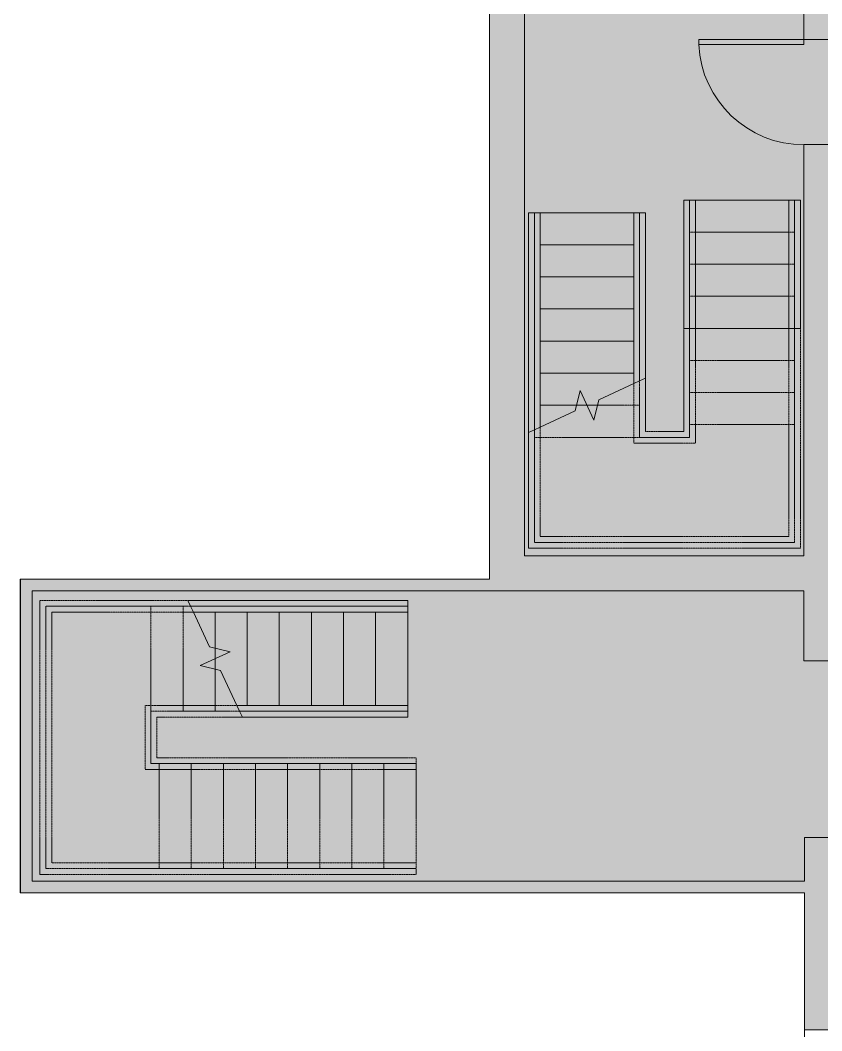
# Model space of a CAD drawing. Header units: inches. Extents: x -674 to 803, y -349 to 915.
# Drawn here: x -673.7 to -399.1, y 114.1 to 460.5 of the extents above; entities that cross this region are included whole.
import ezdxf

# ---------------------------------------------------------------- set-up
doc = ezdxf.new("R2010")
doc.units = ezdxf.units.IN
doc.header["$MEASUREMENT"] = 0
doc.linetypes.add('Overhead 1_16_', pattern=[0.101562, 0.0625, -0.039062])
for name, color, linetype, lineweight in [('A-DETL-GENF', 92, 'Continuous', 9), ('A-DETL-THIN', 151, 'Continuous', 9), ('A-DOOR', 31, 'Continuous', 13), ('A-FLOR', 192, 'Continuous', 13), ('A-FLOR-HRAL', 11, 'Continuous', 13), ('A-FLOR-HRAL-MBND', 5, 'Continuous', 13), ('A-WALL', 113, 'Continuous', 13), ('A-WALL-PATT', 111, 'Continuous', 13), ('S-STRS', 31, 'Continuous', 13), ('S-STRS-MBND', 31, 'Continuous', 13)]:
    doc.layers.add(name, color=color, linetype=linetype, lineweight=lineweight)

# ---------------------------------------------------------------- blocks, each defined once
blk = doc.blocks.new('Single-Flush - 36_ x 84_-1534731-New Construction - Tel_Data_Elec Plan')
at = {"layer": 'A-DOOR', "color": 7, "lineweight": 20}
for p, q in [((16.25, 6), (16.25, 42.02)), ((18, 42.02), (16.25, 42.02)), ((18, 6), (18, 42.02)), ((18, 6), (16.25, 6))]:
    blk.add_line(p, q, dxfattribs=at)
at = {"layer": 'A-DOOR', "lineweight": 9}
blk.add_arc((18, 6), 36.07, 92.7812, 180, dxfattribs=at)
blk = doc.blocks.new('Railing - Railing-1570599-New Construction - Tel_Data_Elec Plan')
at = {"layer": 'A-FLOR-HRAL', "lineweight": 9}
for p, q in [((-615.33, 259.65), (-614.4, 257.65)), ((-540.94, 259.65), (-615.33, 259.65)), ((-540.94, 257.65), (-614.4, 257.65)), ((-540.94, 259.65), (-540.94, 257.65))]:
    blk.add_line(p, q, dxfattribs=at)
at = {"layer": 'A-FLOR-HRAL-MBND', "linetype": 'Overhead 1_16_', "lineweight": 9}
for p, q in [((-664.94, 259.65), (-664.94, 169.72)), ((-628.94, 259.65), (-664.94, 259.65)), ((-662.94, 257.65), (-662.94, 171.72)), ((-628.94, 257.65), (-662.94, 257.65)), ((-615.33, 259.65), (-628.94, 259.65)), ((-614.4, 257.65), (-628.94, 257.65)), ((-662.94, 171.72), (-626.09, 171.72)), ((-626.09, 171.72), (-538.09, 171.72)), ((-538.09, 171.72), (-538.09, 169.72)), ((-664.94, 169.72), (-626.09, 169.72)), ((-626.09, 169.72), (-538.09, 169.72))]:
    blk.add_line(p, q, dxfattribs=at)
blk = doc.blocks.new('Railing - Railing-1570603-New Construction - Tel_Data_Elec Plan')
at = {"layer": 'A-FLOR-HRAL', "lineweight": 9}
for p, q in [((-599.48, 225.65), (-598.54, 223.65)), ((-540.94, 225.65), (-599.48, 225.65)), ((-540.94, 225.65), (-540.94, 223.65)), ((-540.94, 223.65), (-598.54, 223.65))]:
    blk.add_line(p, q, dxfattribs=at)
at = {"layer": 'A-FLOR-HRAL-MBND', "linetype": 'Overhead 1_16_', "lineweight": 9}
for p, q in [((-630.94, 225.65), (-630.94, 203.72)), ((-628.94, 225.65), (-630.94, 225.65)), ((-599.48, 225.65), (-628.94, 225.65)), ((-628.94, 223.65), (-628.94, 205.72)), ((-598.54, 223.65), (-628.94, 223.65)), ((-628.94, 205.72), (-626.09, 205.72)), ((-626.09, 205.72), (-538.09, 205.72)), ((-538.09, 205.72), (-538.09, 203.72)), ((-630.94, 203.72), (-626.09, 203.72)), ((-626.09, 203.72), (-538.09, 203.72))]:
    blk.add_line(p, q, dxfattribs=at)
blk = doc.blocks.new('Railing - Railing-1570820-New Construction - Tel_Data_Elec Plan')
at = {"layer": 'A-FLOR-HRAL', "lineweight": 9}
for p, q in [((-497.52, 394.54), (-495.52, 394.54)), ((-497.52, 394.54), (-497.52, 320.15)), ((-495.52, 394.54), (-495.52, 321.08)), ((-497.52, 320.15), (-495.52, 321.08))]:
    blk.add_line(p, q, dxfattribs=at)
at = {"layer": 'A-FLOR-HRAL-MBND', "linetype": 'Overhead 1_16_', "lineweight": 9}
for p, q in [((-410.4, 398.9), (-408.4, 398.9)), ((-410.4, 321.9), (-410.4, 398.9)), ((-408.4, 321.9), (-408.4, 398.9)), ((-497.52, 320.15), (-497.52, 317.54)), ((-495.52, 321.08), (-495.52, 317.54)), ((-410.4, 283.54), (-410.4, 321.9)), ((-408.4, 281.54), (-408.4, 321.9)), ((-497.52, 317.54), (-497.52, 281.54)), ((-495.52, 317.54), (-495.52, 283.54)), ((-497.52, 281.54), (-408.4, 281.54)), ((-495.52, 283.54), (-410.4, 283.54))]:
    blk.add_line(p, q, dxfattribs=at)
blk = doc.blocks.new('Railing - Railing-1570824-New Construction - Tel_Data_Elec Plan')
at = {"layer": 'A-FLOR-HRAL', "lineweight": 9}
for p, q in [((-463.52, 394.54), (-461.52, 394.54)), ((-463.52, 394.54), (-463.52, 336)), ((-461.52, 394.54), (-461.52, 336.93)), ((-463.52, 336), (-461.52, 336.93))]:
    blk.add_line(p, q, dxfattribs=at)
at = {"layer": 'A-FLOR-HRAL-MBND', "linetype": 'Overhead 1_16_', "lineweight": 9}
for p, q in [((-444.4, 398.9), (-442.4, 398.9)), ((-444.4, 321.9), (-444.4, 398.9)), ((-442.4, 321.9), (-442.4, 398.9)), ((-461.52, 336.93), (-461.52, 317.54)), ((-463.52, 336), (-463.52, 317.54)), ((-444.4, 317.54), (-444.4, 321.9)), ((-442.4, 315.54), (-442.4, 321.9)), ((-463.52, 317.54), (-463.52, 315.54)), ((-463.52, 315.54), (-442.4, 315.54)), ((-461.52, 317.54), (-444.4, 317.54))]:
    blk.add_line(p, q, dxfattribs=at)
blk = doc.blocks.new('Railing - Railing-1570899-New Construction - Tel_Data_Elec Plan')
at = {"layer": 'A-FLOR-HRAL', "lineweight": 9}
for p, q in [((-444.4, 398.9), (-442.4, 398.9)), ((-444.4, 398.9), (-444.4, 354.9)), ((-442.4, 398.9), (-442.4, 354.9)), ((-442.4, 354.9), (-444.4, 354.9))]:
    blk.add_line(p, q, dxfattribs=at)
blk = doc.blocks.new('Railing - Railing-1570903-New Construction - Tel_Data_Elec Plan')
at = {"layer": 'A-FLOR-HRAL', "lineweight": 9}
for p, q in [((-410.4, 398.9), (-408.4, 398.9)), ((-410.4, 398.9), (-410.4, 354.9)), ((-408.4, 398.9), (-408.4, 354.9)), ((-408.4, 354.9), (-410.4, 354.9))]:
    blk.add_line(p, q, dxfattribs=at)

msp = doc.modelspace()

# ---------------------------------------------------------------- hatches: boundary and pattern name
at = {"layer": 'A-DETL-GENF'}
h = msp.add_hatch(color=9, dxfattribs=at)
h.paths.add_polyline_path([(-350.09, 126.28), (-347.84, 126.28), (-347.84, 161.03), (-348.71, 161.03), (-348.71, 143.15), (-366.71, 143.15), (-366.71, 161.03), (-392.96, 161.03), (-392.96, 126.28), (-362.64, 126.28)], flags=0)
h.paths.add_polyline_path([(-673.71, 161.4), (-673.61, 161.4), (-673.61, 268.9), (-673.71, 268.9), (-673.71, 162.83)], flags=0)
h.paths.add_polyline_path([(-366.71, 165.03), (-347.84, 165.03), (-347.84, 199.65), (-343.84, 199.65), (-343.84, 235.65), (-347.84, 235.65), (-347.84, 241.65), (-393.21, 241.65), (-393.21, 240.9), (-405.21, 240.9), (-405.24, 264.9), (-669.61, 264.9), (-669.61, 165.4), (-404.96, 165.4), (-404.96, 180.4), (-392.96, 180.4), (-392.96, 165.03)], flags=0)
h.paths.add_polyline_path([(-283.24, 242.28), (-264.21, 242.28), (-264.21, 245.65), (-259.21, 245.65), (-259.21, 274.37), (-305.21, 274.37), (-305.21, 245.65), (-300.21, 245.65), (-300.21, 242.28)], flags=0)
h.paths.add_polyline_path([(-125.71, 245.65), (-113.21, 245.65), (-113.21, 347.11), (-125.71, 347.11), (-125.71, 252.07)], flags=0)
h.paths.add_polyline_path([(-129.71, 245.65), (-129.71, 347.11), (-154.99, 347.11), (-154.99, 396.54), (-200.14, 396.54), (-200.14, 400.54), (-109.84, 400.54), (-109.84, 401.28), (-393.21, 401.28), (-393.21, 400.54), (-305.14, 400.54), (-305.14, 396.54), (-349.96, 396.54), (-349.96, 380.54), (-377.09, 380.54), (-377.09, 311.65), (-350.09, 311.65), (-350.09, 307.65), (-377.09, 307.65), (-377.09, 276.87), (-359.21, 276.87), (-359.21, 275.87), (-377.09, 275.87), (-377.09, 245.65), (-309.21, 245.65), (-309.21, 278.37), (-308.21, 278.37), (-308.21, 284.52), (-307.21, 284.52), (-307.21, 278.37), (-259.21, 278.37), (-259.21, 313.02), (-307.21, 313.02), (-307.21, 308.52), (-308.21, 308.52), (-308.21, 318.52), (-307.21, 318.52), (-307.21, 314.02), (-259.21, 314.02), (-259.21, 348.85), (-307.21, 348.85), (-307.21, 342.52), (-308.21, 342.52), (-308.21, 352.85), (-250.14, 352.85), (-250.14, 396.54), (-269.14, 396.54), (-269.14, 400.54), (-236.14, 400.54), (-236.14, 396.54), (-246.14, 396.54), (-246.14, 352.85), (-187.89, 352.85), (-187.89, 348.85), (-237.46, 348.85), (-237.46, 315.9), (-189.46, 315.9), (-189.46, 320.03), (-188.46, 320.03), (-188.46, 309.39), (-189.46, 309.39), (-189.46, 314.9), (-237.46, 314.9), (-237.46, 279.87), (-189.46, 279.87), (-189.46, 285.39), (-188.46, 285.39), (-188.46, 273.51), (-189.46, 273.51), (-189.46, 278.87), (-237.46, 278.87), (-237.46, 245.65), (-189.46, 245.65), (-189.46, 249.51), (-188.46, 249.51), (-188.46, 245.65), (-131.07, 245.65)], flags=0)
h.paths.add_polyline_path([(-255.21, 245.65), (-241.46, 245.65), (-241.46, 348.85), (-255.21, 348.85), (-255.21, 253.32)], flags=0)
h.paths.add_polyline_path([(-389.1, 245.65), (-381.09, 245.65), (-381.09, 380.54), (-393.21, 380.54), (-393.21, 245.65)], flags=0)
h.paths.add_polyline_path([(-405.28, 276.9), (-405.21, 276.9), (-405.21, 417.9), (-393.21, 417.9), (-393.21, 453.9), (-405.21, 453.9), (-405.21, 469.93), (-500.96, 469.93), (-500.96, 276.9), (-405.84, 276.9)], flags=0)
h.paths.add_polyline_path([(-189.46, 344.03), (-189.46, 348.66), (-188.46, 348.66), (-188.46, 344.03)], flags=0)
h.paths.add_polyline_path([(-109.84, 351.11), (-109.84, 387.61), (-120.71, 387.61), (-120.71, 351.11), (-113.21, 351.11)], flags=0)
h.paths.add_polyline_path([(-124.45, 351.11), (-122.96, 351.11), (-122.96, 392.61), (-113.96, 392.61), (-113.96, 395.54), (-127.96, 395.54), (-127.96, 380.54), (-145.96, 380.54), (-145.96, 395.54), (-150.99, 395.54), (-150.99, 351.11), (-125.71, 351.11)], flags=0)
h.paths.add_polyline_path([(-367.96, 384.54), (-367.96, 396.54), (-393.21, 396.54), (-393.21, 384.54), (-377.09, 384.54)], flags=0)
h.paths.add_polyline_path([(-150.92, 467.15), (-116.71, 467.15), (-116.71, 470.65), (-110.46, 470.65), (-110.46, 565.65), (-177.25, 565.65), (-177.25, 470.65), (-152.71, 470.65), (-152.71, 467.15), (-150.99, 467.15)], flags=0)
h.paths.add_polyline_path([(-305.14, 467.15), (-285.42, 467.15), (-285.42, 470.65), (-269.3, 470.65), (-269.3, 565.65), (-268.84, 565.65), (-268.84, 622.4), (-347.46, 622.4), (-347.46, 622.15), (-393.21, 622.13), (-393.21, 470.65), (-321.42, 470.65), (-321.42, 467.15)], flags=0)
h.paths.add_polyline_path([(-200.14, 467.15), (-187.25, 467.15), (-187.25, 470.65), (-181.25, 470.65), (-181.25, 565.65), (-261.55, 565.65), (-261.55, 470.65), (-223.25, 470.65), (-223.25, 467.15)], flags=0)
h.paths.add_polyline_path([(-405.84, 481.93), (-405.21, 481.93), (-405.21, 622.15), (-405.09, 622.15), (-405.09, 625.9), (-405.84, 625.9), (-405.84, 569.15)], flags=0)
at = {"layer": 'A-WALL-PATT'}
h = msp.add_hatch(color=8, dxfattribs=at)
h.paths.add_polyline_path([(-393.21, 240.9), (-393.21, 417.9), (-405.21, 417.9), (-405.21, 240.9), (-395.48, 240.9)], flags=0)
h.paths.add_polyline_path([(-393.21, 453.9), (-393.21, 622.15), (-405.21, 622.15), (-405.21, 453.9)], flags=0)
for points in [[(-500.96, 264.9), (-500.96, 469.93), (-512.96, 469.93), (-512.96, 264.9)], [(-406.6, 264.9), (-405.21, 264.9), (-405.21, 276.9), (-500.96, 276.9), (-500.96, 264.9), (-415.57, 264.9)], [(-673.61, 165.4), (-669.61, 165.4), (-669.61, 268.9), (-673.61, 268.9), (-673.61, 264.9)], [(-574.36, 264.9), (-512.96, 264.9), (-512.96, 268.9), (-669.61, 268.9), (-669.61, 264.9)], [(-392.96, 114.4), (-392.96, 180.4), (-404.96, 180.4), (-404.96, 114.4)], [(-468.5, 161.4), (-404.96, 161.4), (-404.96, 165.4), (-673.61, 165.4), (-673.61, 161.4), (-500.96, 161.4)]]:
    msp.add_hatch(color=8, dxfattribs=at).paths.add_polyline_path(points, flags=0)

# ---------------------------------------------------------------- linework, layer by layer
at = {"layer": 'A-DETL-THIN'}
for p, q in [((-673.61, 268.9), (-673.71, 268.9)), ((-673.71, 268.9), (-673.71, 161.4)), ((-673.71, 161.4), (-673.61, 161.4))]:
    msp.add_line(p, q, dxfattribs=at)
at = {"layer": 'A-FLOR'}
for p, q in [((-673.61, 268.9), (-673.71, 268.9)), ((-673.71, 268.9), (-673.71, 161.4)), ((-673.71, 161.4), (-673.61, 161.4)), ((-404.96, 114.4), (-404.96, 64.9))]:
    msp.add_line(p, q, dxfattribs=at)
at = {"layer": 'A-WALL', "color": 7, "lineweight": 20}
for p, q in [((-512.96, 481.93), (-512.96, 268.9)), ((-500.96, 276.9), (-500.96, 469.93)), ((-405.21, 469.93), (-405.21, 453.9)), ((-405.21, 453.9), (-393.21, 453.9)), ((-393.21, 417.9), (-405.21, 417.9)), ((-405.21, 417.9), (-405.21, 276.9)), ((-405.21, 276.9), (-500.96, 276.9)), ((-673.61, 268.9), (-673.61, 161.4)), ((-512.96, 268.9), (-673.61, 268.9)), ((-669.61, 165.4), (-669.61, 264.9)), ((-669.61, 264.9), (-405.21, 264.9)), ((-405.21, 264.9), (-405.21, 240.9)), ((-405.21, 240.9), (-393.21, 240.9)), ((-392.96, 180.4), (-404.96, 180.4)), ((-404.96, 180.4), (-404.96, 165.4)), ((-404.96, 165.4), (-669.61, 165.4)), ((-673.61, 161.4), (-404.96, 161.4)), ((-404.96, 161.4), (-404.96, 114.4)), ((-404.96, 114.4), (-392.96, 114.4))]:
    msp.add_line(p, q, dxfattribs=at)
at = {"layer": 'S-STRS', "lineweight": 9}
for p, q in [((-444.4, 398.9), (-446.4, 398.9)), ((-446.4, 398.9), (-446.4, 354.9)), ((-410.4, 398.9), (-442.4, 398.9)), ((-406.4, 398.9), (-408.4, 398.9)), ((-406.4, 398.9), (-406.4, 354.9)), ((-497.52, 394.54), (-499.52, 394.54)), ((-499.52, 394.54), (-499.52, 319.21)), ((-463.52, 394.54), (-495.52, 394.54)), ((-459.52, 394.54), (-461.52, 394.54)), ((-459.52, 394.54), (-459.52, 337.87)), ((-410.4, 387.9), (-442.4, 387.9)), ((-463.52, 383.54), (-495.52, 383.54)), ((-410.4, 376.9), (-442.4, 376.9)), ((-463.52, 372.54), (-495.52, 372.54)), ((-410.4, 365.9), (-442.4, 365.9)), ((-463.52, 361.54), (-495.52, 361.54)), ((-446.4, 354.9), (-444.4, 354.9)), ((-410.4, 354.9), (-442.4, 354.9)), ((-408.4, 354.9), (-406.4, 354.9)), ((-463.52, 350.54), (-495.52, 350.54)), ((-463.52, 339.54), (-495.52, 339.54)), ((-483.14, 328.54), (-495.52, 328.54)), ((-475.91, 328.54), (-479.52, 328.54)), ((-540.94, 261.65), (-616.26, 261.65)), ((-540.94, 259.65), (-540.94, 261.65)), ((-606.94, 245.27), (-606.94, 257.65)), ((-595.94, 225.65), (-595.94, 257.65)), ((-584.94, 225.65), (-584.94, 257.65)), ((-573.94, 225.65), (-573.94, 257.65)), ((-562.94, 225.65), (-562.94, 257.65)), ((-551.94, 225.65), (-551.94, 257.65)), ((-540.94, 225.65), (-540.94, 257.65)), ((-606.94, 238.04), (-606.94, 241.65)), ((-540.94, 221.65), (-540.94, 223.65)), ((-540.94, 221.65), (-597.61, 221.65))]:
    msp.add_line(p, q, dxfattribs=at)
at = {"layer": 'S-STRS', "linetype": 'Overhead 1_16_', "lineweight": 9}
for p, q in [((-410.4, 398.9), (-442.4, 398.9)), ((-463.52, 394.54), (-495.52, 394.54)), ((-410.4, 387.9), (-442.4, 387.9)), ((-463.52, 383.54), (-495.52, 383.54)), ((-410.4, 376.9), (-442.4, 376.9)), ((-463.52, 372.54), (-495.52, 372.54)), ((-410.4, 365.9), (-442.4, 365.9)), ((-463.52, 361.54), (-495.52, 361.54)), ((-463.52, 350.54), (-495.52, 350.54)), ((-463.52, 339.54), (-495.52, 339.54)), ((-483.14, 328.54), (-495.52, 328.54)), ((-475.91, 328.54), (-479.52, 328.54)), ((-606.94, 245.27), (-606.94, 257.65)), ((-595.94, 225.65), (-595.94, 257.65)), ((-584.94, 225.65), (-584.94, 257.65)), ((-573.94, 225.65), (-573.94, 257.65)), ((-562.94, 225.65), (-562.94, 257.65)), ((-551.94, 225.65), (-551.94, 257.65)), ((-540.94, 225.65), (-540.94, 257.65)), ((-606.94, 238.04), (-606.94, 241.65))]:
    msp.add_line(p, q, dxfattribs=at)
at = {"layer": 'S-STRS-MBND', "linetype": 'Overhead 1_16_', "lineweight": 9}
for p, q in [((-444.4, 398.9), (-446.4, 398.9)), ((-446.4, 319.54), (-446.4, 398.9)), ((-444.4, 317.54), (-444.4, 398.9)), ((-444.4, 398.9), (-408.4, 398.9)), ((-406.4, 398.9), (-408.4, 398.9)), ((-408.4, 310.15), (-408.4, 398.9)), ((-406.4, 310.15), (-406.4, 398.9)), ((-444.4, 387.9), (-408.4, 387.9)), ((-444.4, 387.9), (-408.4, 387.9)), ((-444.4, 376.9), (-408.4, 376.9)), ((-444.4, 376.9), (-408.4, 376.9)), ((-444.4, 365.9), (-408.4, 365.9)), ((-444.4, 365.9), (-408.4, 365.9)), ((-444.4, 354.9), (-408.4, 354.9)), ((-444.4, 354.9), (-408.4, 354.9)), ((-444.4, 343.9), (-408.4, 343.9)), ((-444.4, 343.9), (-408.4, 343.9)), ((-461.52, 336.93), (-461.52, 319.54)), ((-459.52, 337.87), (-459.52, 319.54)), ((-444.4, 332.9), (-408.4, 332.9)), ((-444.4, 332.9), (-408.4, 332.9)), ((-479.52, 328.54), (-483.14, 328.54)), ((-479.52, 328.54), (-483.14, 328.54)), ((-461.52, 328.54), (-475.91, 328.54)), ((-461.52, 328.54), (-475.91, 328.54)), ((-499.52, 319.21), (-499.52, 318.3)), ((-497.52, 320.15), (-497.52, 318.3)), ((-461.52, 319.54), (-461.52, 317.54)), ((-461.52, 319.54), (-461.52, 317.54)), ((-446.4, 319.54), (-459.52, 319.54)), ((-444.4, 321.9), (-408.4, 321.9)), ((-444.4, 321.9), (-408.4, 321.9)), ((-499.52, 318.3), (-499.52, 279.54)), ((-497.52, 318.3), (-497.52, 281.54)), ((-497.52, 318.3), (-497.52, 317.54)), ((-461.52, 317.54), (-497.52, 317.54)), ((-461.52, 317.54), (-497.52, 317.54)), ((-446.4, 317.54), (-461.52, 317.54)), ((-446.4, 317.54), (-444.4, 317.54)), ((-408.4, 281.54), (-408.4, 310.15)), ((-406.4, 279.54), (-406.4, 310.15)), ((-497.52, 281.54), (-408.4, 281.54)), ((-499.52, 279.54), (-406.4, 279.54)), ((-666.94, 261.65), (-666.94, 167.72)), ((-628.18, 261.65), (-666.94, 261.65)), ((-616.26, 261.65), (-628.18, 261.65)), ((-664.94, 259.65), (-664.94, 169.72)), ((-628.18, 259.65), (-664.94, 259.65)), ((-628.94, 223.65), (-628.94, 259.65)), ((-628.18, 259.65), (-628.94, 259.65)), ((-628.94, 223.65), (-628.94, 259.65)), ((-615.33, 259.65), (-628.18, 259.65)), ((-617.94, 223.65), (-617.94, 259.65)), ((-617.94, 223.65), (-617.94, 259.65)), ((-606.94, 241.65), (-606.94, 245.27)), ((-606.94, 241.65), (-606.94, 245.27)), ((-606.94, 223.65), (-606.94, 238.04)), ((-606.94, 223.65), (-606.94, 238.04)), ((-626.94, 223.65), (-628.94, 223.65)), ((-628.94, 207.72), (-628.94, 223.65)), ((-626.94, 223.65), (-628.94, 223.65)), ((-598.54, 223.65), (-626.94, 223.65)), ((-626.94, 207.72), (-626.94, 221.65)), ((-597.61, 221.65), (-626.94, 221.65)), ((-628.94, 207.72), (-628.94, 205.72)), ((-628.94, 205.72), (-538.09, 205.72)), ((-626.94, 207.72), (-538.09, 207.72)), ((-626.09, 205.72), (-626.09, 169.72)), ((-626.09, 205.72), (-626.09, 169.72)), ((-615.09, 205.72), (-615.09, 169.72)), ((-615.09, 205.72), (-615.09, 169.72)), ((-604.09, 205.72), (-604.09, 169.72)), ((-604.09, 205.72), (-604.09, 169.72)), ((-593.09, 205.72), (-593.09, 169.72)), ((-593.09, 205.72), (-593.09, 169.72)), ((-582.09, 205.72), (-582.09, 169.72)), ((-582.09, 205.72), (-582.09, 169.72)), ((-571.09, 205.72), (-571.09, 169.72)), ((-571.09, 205.72), (-571.09, 169.72)), ((-560.09, 205.72), (-560.09, 169.72)), ((-560.09, 205.72), (-560.09, 169.72)), ((-549.09, 205.72), (-549.09, 169.72)), ((-549.09, 205.72), (-549.09, 169.72)), ((-538.09, 205.72), (-538.09, 207.72)), ((-538.09, 205.72), (-538.09, 169.72)), ((-666.94, 167.72), (-637.85, 167.72)), ((-664.94, 169.72), (-637.85, 169.72)), ((-637.85, 169.72), (-538.09, 169.72)), ((-637.85, 167.72), (-538.09, 167.72)), ((-538.09, 167.72), (-538.09, 169.72))]:
    msp.add_line(p, q, dxfattribs=at)
at = {"layer": 'S-STRS-MBND', "lineweight": 9}
for p, q in [((-461.52, 336.93), (-459.52, 337.87)), ((-483.6, 326.64), (-481.9, 333.64)), ((-481.9, 333.64), (-477.15, 323.44)), ((-475.45, 330.44), (-463.52, 336)), ((-477.15, 323.44), (-475.45, 330.44)), ((-495.52, 321.08), (-483.6, 326.64)), ((-499.52, 319.21), (-497.52, 320.15)), ((-616.26, 261.65), (-615.33, 259.65)), ((-614.4, 257.65), (-608.84, 245.73)), ((-601.84, 244.03), (-612.04, 239.28)), ((-608.84, 245.73), (-601.84, 244.03)), ((-612.04, 239.28), (-605.04, 237.58)), ((-605.04, 237.58), (-599.48, 225.65)), ((-598.54, 223.65), (-597.61, 221.65))]:
    msp.add_line(p, q, dxfattribs=at)

# ---------------------------------------------------------------- block references
at = {"layer": 'A-DOOR', "rotation": 90.00000000000037}
msp.add_blockref('Single-Flush - 36_ x 84_-1534731-New Construction - Tel_Data_Elec Plan', (-399.21, 435.9), dxfattribs=at)
at = {"layer": 'A-FLOR-HRAL', "lineweight": 9}
for name in ['Railing - Railing-1570820-New Construction - Tel_Data_Elec Plan', 'Railing - Railing-1570824-New Construction - Tel_Data_Elec Plan', 'Railing - Railing-1570899-New Construction - Tel_Data_Elec Plan', 'Railing - Railing-1570903-New Construction - Tel_Data_Elec Plan', 'Railing - Railing-1570599-New Construction - Tel_Data_Elec Plan', 'Railing - Railing-1570603-New Construction - Tel_Data_Elec Plan']:
    msp.add_blockref(name, (0, 0), dxfattribs=at)

doc.saveas('drawing.dxf')
